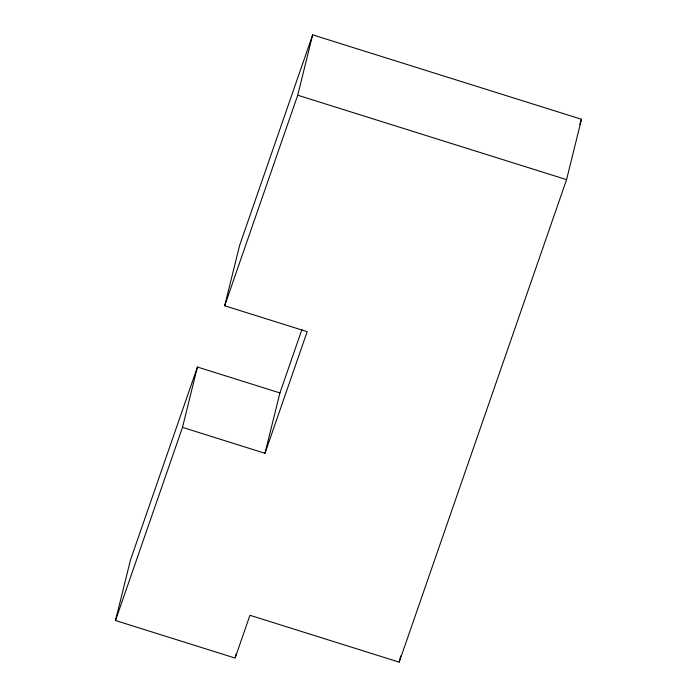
<?xml version="1.0" encoding="UTF-8"?>
<svg xmlns="http://www.w3.org/2000/svg" width="697" height="697" viewBox="0 0 697 697"><rect width="100%" height="100%" fill="white"/><g stroke="black" fill="none" stroke-linecap="round" stroke-linejoin="round"><path stroke-width="1.05" d="M264.982 453.285L307.177 331.667L224.687 305.765L239.62 245.396L312.665 34.85L581.507 119.274L566.565 179.634L399.181 662.15L249.944 615.285L235.107 658.073L115.493 620.513L130.435 560.144L197.434 367.023L279.924 392.925L264.982 453.285L182.492 427.383L197.434 367.023M224.687 305.765L297.724 95.219L312.665 34.85M235.368 657.027L236.135 653.908M399.181 662.15L400.723 655.903M115.493 620.513L182.492 427.383M279.924 392.925L301.906 329.559M579.721 124.415L581.507 119.274M297.724 95.219L566.565 179.634"/></g></svg>
